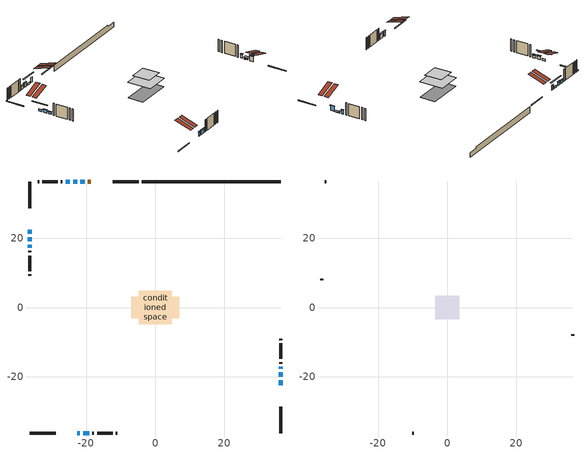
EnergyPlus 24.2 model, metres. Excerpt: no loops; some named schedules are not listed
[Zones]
conditioned space
 floor outside (Floor1 construction): -0.57,-0.57 -0.57,0.57 0.57,0.57 0.57,-0.57 z0.61
 floor adiabatic (AdiabaticFloorConstruction): -4.79,-4.79 -4.79,4.79 4.79,4.79 4.79,-4.79 z3.05
 floor foundation (Slab1 construction): -7.01,-3.05 -7.01,3.05 7.01,3.05 7.01,-3.05 z-1.83
 wall outside (RimJoist1 construction): -4.81,36.35 -12.36,36.35 / -36.35,-36.35 -28.8,-36.35 / -36.35,36.35 -36.35,28.8 / 36.35,-36.35 36.35,-28.8 z0.61:0.91
 wall outside (AdiabaticWallConstruction 1): -18.62,36.35 -19.51,36.35 z0.61:2.64
 wall outside (AdiabaticWallConstruction): 36.35,-22.54 36.35,-21.01 z0.61:2.64; 36.35,-20.09 36.35,-18.71 z0.61:1.02; -20.44,36.35 -21.66,36.35 / -36.35,22.54 -36.35,21.32 z0.61:1.37; 36.35,-17.78 36.35,-17.17 z0.61:2.14; -22.59,36.35 -23.81,36.35 z0.61:2.13; -24.74,36.35 -25.96,36.35 / -36.35,20.39 -36.35,19.17 z0.61:1.83; -22.54,-36.35 -21.83,-36.35 / -20.9,-36.35 -19.12,-36.35 z0.61:2.39; -36.35,18.24 -36.35,17.33 z0.61:1.63
 wall outside (Wall1 construction): -26.89,36.35 -27.31,36.35 / -18.19,-36.35 -17.77,-36.35 / -36.35,16.4 -36.35,15.98 / 36.35,-16.24 36.35,-15.82 z0.61:5.49
 wall outside (Wall2 construction): -28.24,36.35 -32.73,36.35 / -16.84,-36.35 -12.35,-36.35 / -36.35,15.05 -36.35,10.56 / 36.35,-14.9 36.35,-10.4 z0.61:5.49
 wall outside (Wall3 construction): -33.66,36.35 -34.08,36.35 / -11.42,-36.35 -11,-36.35 / -36.35,9.63 -36.35,9.21 / 36.35,-9.47 36.35,-9.05 z0.61:5.49
 wall foundation (FoundationWall1 construction): -3.89,36.35,-1.83 -3.89,36.35,0.61 32.32,36.35,0.61 32.32,36.35,0.01 36.35,36.35,0.01 36.35,36.35,-1.83
 window (WindowConstruction): 36.35,-22.54 36.35,-21.01 z0.61:2.64
 window (WindowConstruction 8): 36.35,-20.08 36.35,-18.71 z0.61:1.02
 window (WindowConstruction 9): -20.44,36.35 -21.66,36.35 z0.61:1.37
 window (WindowConstruction 10): -36.35,22.54 -36.35,21.32 z0.61:1.37
 window (WindowConstruction 1): 36.35,-17.78 36.35,-17.17 z0.61:2.13
 window (WindowConstruction 2): -22.59,36.35 -23.81,36.35 z0.61:2.13
 window (WindowConstruction 3): -24.74,36.35 -25.96,36.35 z0.61:1.83
 window (WindowConstruction 4): -22.54,-36.35 -21.83,-36.35 z0.61:2.39
 window (WindowConstruction 5): -20.9,-36.35 -19.12,-36.35 z0.61:2.39
 window (WindowConstruction 6): -36.35,20.39 -36.35,19.17 z0.61:1.83
 window (WindowConstruction 7): -36.35,18.24 -36.35,17.33 z0.61:1.62
 door (Door): -18.62,36.35 -19.51,36.35 z0.61:2.64
 ceiling adiabatic (AdiabaticFloorConstruction): 4.79,-4.79 4.79,4.79 -4.79,4.79 -4.79,-4.79 z3.05
 roof outside (Roof2 construction): -17.7,36.35,5.49 -17.7,29.79,7.67 -15.97,29.79,7.67 -15.97,36.35,5.49; -23.47,-36.35,5.49 -23.47,-29.79,7.67 -25.19,-29.79,7.67 -25.19,-36.35,5.49; -36.35,23.47,5.49 -29.79,23.47,7.67 -29.79,25.19,7.67 -36.35,25.19,5.49; 36.35,-23.47,5.49 29.79,-23.47,7.67 29.79,-25.19,7.67 36.35,-25.19,5.49
attic - vented
 floor to conditioned space (Floor2 construction Reversed): -3.41,-3.41 -3.41,3.41 3.41,3.41 3.41,-3.41 z5.49
 wall outside (Wall4 construction): -35.01,36.35 -35.42,36.35 / -10.07,-36.35 -9.66,-36.35 / -36.35,8.28 -36.35,7.87 / 36.35,-8.13 36.35,-7.71 z0.61:5.49
 roof outside (Roof1 construction): -15.04,36.35,5.49 -15.04,29.7,7.7 -13.29,29.7,7.7 -13.29,36.35,5.49; -26.12,-36.35,5.49 -26.12,-29.7,7.7 -27.88,-29.7,7.7 -27.88,-36.35,5.49; -36.35,26.12,5.49 -29.7,26.12,7.7 -29.7,27.88,7.7 -36.35,27.88,5.49; 36.35,-26.12,5.49 29.7,-26.12,7.7 29.7,-27.88,7.7 36.35,-27.88,5.49
shading: 36.35,-20.81 36.35,-22.74 36.76,-22.74 36.76,-20.81 z2.84; 36.35,-18.41 36.35,-20.38 37.57,-20.38 37.57,-18.41 z1.31; -24.3,36.35 -17.8,36.35 -17.8,36.76 -24.3,36.76 z4.01; -36.35,18.68 -36.35,25.18 -36.76,25.18 -36.76,18.68 z4.01; 36.35,-16.97 36.35,-17.98 36.76,-17.98 36.76,-16.97 z2.34; -24.01,36.35 -22.39,36.35 -22.39,36.76 -24.01,36.76 z2.34; -26.16,36.35 -24.54,36.35 -24.54,36.76 -26.16,36.76 z2.03; -21.63,-36.35 -22.74,-36.35 -22.74,-36.76 -21.63,-36.76 z2.59; -18.92,-36.35 -21.1,-36.35 -21.1,-36.76 -18.92,-36.76 z2.59; -36.35,18.97 -36.35,20.59 -36.76,20.59 -36.76,18.97 z2.03; -36.35,17.13 -36.35,18.44 -36.76,18.44 -36.76,17.13 z1.83
[Building]
Building 1: Terrain=Suburbs
[Site:Location]
Edmonton Intl AP_AB: Latitude {deg}=53.31; Longitude {deg}=-113.58; Time Zone {hr}=-7; Elevation {m}=723; Keep Site Location Information=Yes
[Site:GroundTemperature:Shallow]
-1.56185, -3.61833, -3.78302, -2.80711, 1.11059, 5.01004, 8.39065, 10.5322, 10.7141, 8.97234, 5.67794, 1.89811
[Site:WaterMainsTemperature]
Calculation Method=Schedule; Temperature Schedule=mains temperature schedule
[Material] Roughness=Rough; Thermal Absorptance=0.9
Name | Thickness {m} | Conductivity {W/m-K} | Density {kg/m3} | Specific Heat {J/kg-K} | Solar Absorptance | Visible Absorptance
asphalt or fiberglass shingles | 0.00635 | 0.162714 | 1121.4 | 1465.45 | 0.4 | 0.4
ceiling loosefill ins | 0.169333 | 0.0480833 | 16.02 | 1046.75 | 0.7 | 0.7
ceiling stud and cavity | 0.1397 | 0.0932282 | 65.682 | 1177.47 | 0.7 | 0.7
concrete 4.0 in. | 0.1016 | 1.803125 | 2242.8 | 837.4 | 0.7 | 0.7
concrete 8.0 in. | 0.2032 | 1.803125 | 2242.8 | 837.4 | 0.7 | 0.7
door material | 0.04445 | 0.053851 | 512.64 | 1214.23 | 0.7 | 0.7
exterior vertical ins | 0.07309 | 0.029427 | 32.04 | 1214.23 | 0.7 | 0.7
floor covering | 0.0127 | 0.0433444 | 54.468 | 1339.84 | 0.6 | 0.6
floor rigid ins; rim joist rigid ins; roof rigid ins; wall rigid ins | 0.051816 | 0.029427 | 32.04 | 1214.23 | 0.7 | 0.7
floor rigid ins 1; wall rigid ins 1 | 0.512978 | 0.029427 | 32.04 | 1214.23 | 0.7 | 0.7
floor stud and cavity | 0.1397 | 0.094203 | 92.3553 | 1139.71 | 0.7 | 0.7
floor stud and cavity 1 | 0.1397 | 1.75129 | 37.0049 | 1207.88 | 0.7 | 0.7
furniture material conditioned space 1 | 0.1524 | 0.115458 | 640.8 | 1214.23 | 0.6 | 0.6
gypsum board | 0.0127 | 0.160291 | 801 | 837.4 | 0.6 | 0.6
gypsum board 1 | 0.0127 | 0.160291 | 801 | 837.4 | 0.7 | 0.7
osb sheathing 0.5 in. | 0.0127 | 0.115458 | 512.64 | 1214.23 | 0.7 | 0.7
osb sheathing 0.75 in. | 0.01905 | 0.115458 | 512.64 | 1214.23 | 0.7 | 0.7
osb sheathing 2.0 in. | 0.0508 | 0.115458 | 512.64 | 1214.23 | 0.7 | 0.7
rim joist stud and cavity | 0.0508 | 0.0413573 | 125.044 | 1163.47 | 0.6 | 0.6
roof stud and cavity | 0.2032 | 0.171018 | 78.34581 | 1123.46 | 0.7 | 0.7
wall stud and cavity | 0.1397 | 0.284374 | 139.0536 | 1170.24 | 0.7 | 0.7
wall stud and cavity 1 | 0.1397 | 0.216185 | 139.0536 | 1170.24 | 0.7 | 0.7
wall stud and cavity 2 | 0.1397 | 0.293854 | 139.0536 | 1170.24 | 0.7 | 0.7
wall stud and cavity 3 | 0.0889 | 6.1454 | 50.32683 | 1063.81 | 0.6 | 0.6
wall stud and cavity 4 | 0.0889 | 0.380278 | 52.3479 | 1209.89 | 0.7 | 0.7
wall stud and cavity 5 | 0.0889 | 0.391764 | 83.0341 | 1211.67 | 0.7 | 0.7
wood siding | 0.0254 | 0.102417 | 544.68 | 1172.36 | 0.4 | 0.4
wood siding 1 | 0.00254 | 0.102417 | 544.68 | 1172.36 | 0.4 | 0.4
wood siding 2; wood siding 3; wood siding 4 | 0.0254 | 0.102417 | 544.68 | 1172.36 | 0.7 | 0.7
[WindowMaterial:SimpleGlazingSystem]
Name | U-Factor {W/m2-K} | Solar Heat Gain Coefficient
WindowMaterial | 2.98606 | 0.58
WindowMaterial 1 | 2.14572 | 0.42
WindowMaterial 2 | 2.98606 | 0.56
WindowMaterial 3 | 2.09007 | 0.43
WindowMaterial 4 | 1.93733 | 0.46
WindowMaterial 5 | 3.01388 | 0.52
WindowMaterial 6 | 3.03659 | 0.46
WindowMaterial 7 | 3.00537 | 0.52
[Construction]
AdiabaticFloorConstruction: floor stud and cavity 1, floor rigid ins 1, osb sheathing 0.75 in., floor covering
AdiabaticWallConstruction: wood siding 3, wall rigid ins 1, wall stud and cavity 4, gypsum board
AdiabaticWallConstruction 1: wood siding 4, wall rigid ins 1, wall stud and cavity 4, gypsum board
Door: door material
Floor1 construction: floor stud and cavity, floor rigid ins, osb sheathing 0.75 in., floor covering
Floor2 construction Reversed: gypsum board, ceiling stud and cavity, ceiling loosefill ins
FoundationWall1 construction: concrete 8.0 in., gypsum board 1
furniture construction conditioned space 1: furniture material conditioned space 1
PartitionWallConstruction: gypsum board, wall stud and cavity 5, gypsum board
RimJoist1 construction: wood siding 2, rim joist rigid ins, osb sheathing 2.0 in., rim joist stud and cavity
Roof1 construction: asphalt or fiberglass shingles
Roof2 construction: asphalt or fiberglass shingles, roof rigid ins, osb sheathing 0.75 in., roof stud and cavity, gypsum board
Slab1 construction: concrete 4.0 in.
Wall1 construction: wood siding, wall rigid ins, osb sheathing 0.5 in., wall stud and cavity, gypsum board
Wall2 construction: wood siding, wall rigid ins, osb sheathing 0.5 in., wall stud and cavity 1, gypsum board
Wall3 construction: wood siding, wall rigid ins, osb sheathing 0.5 in., wall stud and cavity 2, gypsum board
Wall4 construction: wood siding 1, wall stud and cavity 3
WindowConstruction: WindowMaterial
WindowConstruction 1; WindowConstruction 2: WindowMaterial 1
WindowConstruction 10; WindowConstruction 9: WindowMaterial 7
WindowConstruction 3; WindowConstruction 6: WindowMaterial 2
WindowConstruction 4: WindowMaterial 3
WindowConstruction 5: WindowMaterial 4
WindowConstruction 7: WindowMaterial 5
WindowConstruction 8: WindowMaterial 6
[Zone] Multiplier=1; Part of Total Floor Area=Yes
Name | Volume {m3}
attic - vented | 16.7767
conditioned space | 469.2
[Space]
Name | Zone | Volume {m3}
attic - vented 1 | attic - vented | 16.7767
conditioned space 1 | conditioned space | 469.2
[ZoneInfiltration:EffectiveLeakageArea]
infil attic - vented 1: Zone or Space=attic - vented 1; Schedule=Always On Discrete; Effective Air Leakage Area {cm2}=1621.57; Stack Coefficient=0.000493276; Wind Coefficient=1.5006e-05
[ZoneMixing]
whole house fan mix: Zone or Space=attic - vented; Schedule=Always On Continuous; Design Flow Rate Calculation Method=Flow/Zone; Design Flow Rate {m3/s}=0; Source Zone or Space=conditioned space
[SurfaceProperty:ExposedFoundationPerimeter]
Slab1: Exposed Perimeter Calculation Method=TotalExposedPerimeter; Total Exposed Perimeter {m}=40.233
[InternalMass] Zone or ZoneList=conditioned space; Space or SpaceList=conditioned space 1
Name | Construction | Surface Area {m2}
furniture mass conditioned space 1 | furniture construction conditioned space 1 | 71.4638
partition wall mass | PartitionWallConstruction | 178.659
[Lights]
interior lighting: Zone or ZoneList or Space or SpaceList=conditioned space 1; Schedule=interior lighting schedule; Design Level Calculation Method=LightingLevel; Lighting Level {W}=343.2; Return Air Fraction=0; Fraction Radiant=0.6; Fraction Visible=0.2; Fraction Replaceable=1
[People]
occupants: Zone or ZoneList or Space or SpaceList=conditioned space 1; Number of People Schedule=occupants schedule; Number of People Calculation Method=People; Number of People=3; Fraction Radiant=0.314171; Sensible Heat Fraction=0.56303; Activity Level Schedule=occupants activity schedule; Carbon Dioxide Generation Rate {m3/s-W}=0; Enable ASHRAE 55 Comfort Warnings=No; Mean Radiant Temperature Calculation Type=EnclosureAveraged
[ElectricEquipment] Zone or ZoneList or Space or SpaceList=conditioned space 1; Design Level Calculation Method=EquipmentLevel
Name | Schedule | Design Level {W} | Fraction Latent | Fraction Radiant | Fraction Lost
clothes dryer | clothes dryer schedule | 140.772 | 0.015 | 0.081 | 0.85
clothes washer | clothes washer schedule | 32.1985 | 0.03 | 0.162 | 0.7
cooking range | cooking range schedule | 215.147 | 0.08 | 0.432 | 0.2
dishwasher | dishwasher schedule | 66.8632 | 0.3 | 0.18 | 0.4
fridge | fridge schedule | 72.9452 | 0 | 0.6 | 0
mech vent bath fan 0 | mech vent bath fan 0 schedule | 50.2 | 0 | 0 | 1
mech vent bath fan 1 | mech vent bath fan 1 schedule | 50.2 | 0 | 0 | 1
mech vent house fan | mech vent house fan schedule | 0 | 0 | 0 | 1
mech vent house fan cfis | mech vent house fan cfis schedule | 0 | 0 | 0 | 0
mech vent range fan 0 | mech vent range fan 0 schedule | 57 | 0 | 0 | 1
misc plug loads | misc plug loads schedule | 494.7 | 0.045 | 0.513 | 0.1
whole house fan | Always On Discrete | 0 | 0 | 0 | 1
[OtherEquipment] Zone or ZoneList or Space or SpaceList=conditioned space 1; Design Level Calculation Method=EquipmentLevel
Name | Fuel Type | Schedule | Design Level {W} | Fraction Latent | Fraction Radiant | Fraction Lost
clothes dryer 1 | Electricity | clothes dryer schedule | 0 | 0.015 | 0.081 | 0.85
cooking range 1 | Electricity | cooking range schedule | 0 | 0.08 | 0.432 | 0.2
general water use latent | None | general water use schedule | 62.594 | 1 | 0 | 0
general water use sensible | None | general water use schedule | -61.6891 | 0 | 0.6 | 0
mech vent house fan latent load | None | Always On Discrete | 0 | 1 | 0 | 0
mech vent house fan sensible load | None | Always On Discrete | 0 | 0 | 0 | 0
water heater energy adjustment1 | NaturalGas | Always On Discrete | 0.01 | 0 | 0 | 1
[ZoneInfiltration:DesignFlowRate] Zone or ZoneList or Space or SpaceList=conditioned space 1; Schedule=Always On Discrete; Design Flow Rate Calculation Method=Flow/Zone; Design Flow Rate {m3/s}=0
infil flow; natural vent flow; whole house fan flow
[AvailabilityManager:Scheduled]
furnace airloop Availability Manager: Schedule=Always On Discrete
[Foundation:Kiva]
Foundation Kiva 1: Initial Indoor Air Temperature {C}=18; Wall Height Above Grade {m}=0.609996; Wall Depth Below Slab {m}=0.2032; Custom Block Material Name 1=exterior vertical ins; Custom Block Depth 1 {m}=2.43998; Custom Block X Position 1 {m}=0.2159; Custom Block Z Position 1 {m}=0
[Foundation:Kiva:Settings]
Soil Conductivity {W/m-K}=0.849921; Soil Density {kg/m3}=1842.3; Soil Specific Heat {J/kg-K}=418.7; Ground Solar Absorptivity=0.9; Ground Thermal Absorptivity=0.9; Ground Surface Roughness {m}=0.03; Far-Field Width {m}=40; Deep-Ground Boundary Condition=ZeroFlux; Deep-Ground Depth {m}=40; Minimum Cell Dimension {m}=0.2; Maximum Cell Growth Coefficient=3; Simulation Timestep=Timestep
[Exterior:Lights]
exterior lighting: Schedule=exterior lighting schedule; Design Level {W}=75.6
[EnergyManagementSystem:GlobalVariable]
furnace_airloop_Fan_RTF
infil_program_Qfan
infil_program_Qinf
natural_vent_program_Qnv
natural_vent_program_Qwhf
[EnergyManagementSystem:Sensor]
Name | Output:Variable or Output:Meter Index Key | Output:Variable or Output:Meter
airflow_gain | infil flow | Infiltration Sensible Heat Gain Energy
airflow_gain_1 | natural vent flow | Infiltration Sensible Heat Gain Energy
airflow_gain_2 | whole house fan flow | Infiltration Sensible Heat Gain Energy
airflow_loss | infil flow | Infiltration Sensible Heat Loss Energy
airflow_loss_1 | natural vent flow | Infiltration Sensible Heat Loss Energy
airflow_loss_2 | whole house fan flow | Infiltration Sensible Heat Loss Energy
clg_load_cond |  | Cooling:EnergyTransfer:Zone:CONDITIONED SPACE
clg_sp_s; clg_sp_s_1 | cooling setpoint | Schedule Value
clothes_dryer_exhaust_0_sch_s | clothes dryer exhaust 0 schedule | Schedule Value
cool_season | cooling season schedule | Schedule Value
htg_load_cond |  | Heating:EnergyTransfer:Zone:CONDITIONED SPACE
htg_sp_s; htg_sp_s_1 | heating setpoint | Schedule Value
ig_ee_conv | clothes dryer | Electric Equipment Convective Heating Energy
ig_ee_conv_2 | cooking range | Electric Equipment Convective Heating Energy
ig_ee_conv_4 | fridge | Electric Equipment Convective Heating Energy
ig_ee_conv_5 | misc plug loads | Electric Equipment Convective Heating Energy
ig_ee_conv_6 | whole house fan | Electric Equipment Convective Heating Energy
ig_ee_rad | clothes dryer | Electric Equipment Radiant Heating Energy
ig_ee_rad_2 | cooking range | Electric Equipment Radiant Heating Energy
ig_ee_rad_4 | fridge | Electric Equipment Radiant Heating Energy
ig_ee_rad_5 | misc plug loads | Electric Equipment Radiant Heating Energy
ig_ee_rad_6 | whole house fan | Electric Equipment Radiant Heating Energy
ig_lgt_conv | interior lighting | Lights Convective Heating Energy
ig_lgt_rad | interior lighting | Lights Radiant Heating Energy
ig_lgt_vis | interior lighting | Lights Visible Radiation Heating Energy
ig_oe_conv | clothes dryer 1 | Other Equipment Convective Heating Energy
ig_oe_conv_1 | cooking range 1 | Other Equipment Convective Heating Energy
ig_oe_conv_2 | general water use latent | Other Equipment Convective Heating Energy
ig_oe_conv_3 | general water use sensible | Other Equipment Convective Heating Energy
ig_oe_conv_4 | water heater energy adjustment1 | Other Equipment Convective Heating Energy
ig_oe_rad | clothes dryer 1 | Other Equipment Radiant Heating Energy
ig_oe_rad_1 | cooking range 1 | Other Equipment Radiant Heating Energy
ig_oe_rad_2 | general water use latent | Other Equipment Radiant Heating Energy
ig_oe_rad_3 | general water use sensible | Other Equipment Radiant Heating Energy
ig_oe_rad_4 | water heater energy adjustment1 | Other Equipment Radiant Heating Energy
ig_ppl_conv | occupants | People Convective Heating Energy
ig_ppl_rad | occupants | People Radiant Heating Energy
im_conv | furniture mass conditioned space 1 | Surface Inside Face Convection Heat Gain Energy
im_conv_1 | partition wall mass | Surface Inside Face Convection Heat Gain Energy
im_ig | furniture mass conditioned space 1 | Surface Inside Face Internal Gains Radiation Heat Gain Energy
im_ig_1 | partition wall mass | Surface Inside Face Internal Gains Radiation Heat Gain Energy
im_lgt | furniture mass conditioned space 1 | Surface Inside Face Lights Radiation Heat Gain Energy
im_lgt_1 | partition wall mass | Surface Inside Face Lights Radiation Heat Gain Energy
im_sol | furniture mass conditioned space 1 | Surface Inside Face Solar Radiation Heat Gain Energy
im_sol_1 | partition wall mass | Surface Inside Face Solar Radiation Heat Gain Energy
im_surf | furniture mass conditioned space 1 | Surface Inside Face Net Surface Thermal Radiation Heat Gain Energy
im_surf_1 | partition wall mass | Surface Inside Face Net Surface Thermal Radiation Heat Gain Energy
mech_vent_bath_fan_0_sch_s | mech vent bath fan 0 schedule | Schedule Value
mech_vent_bath_fan_1_sch_s | mech vent bath fan 1 schedule | Schedule Value
mech_vent_range_fan_0_sch_s | mech vent range fan 0 schedule | Schedule Value
mv_conv | mech vent bath fan 0 | Electric Equipment Convective Heating Energy
mv_conv_1 | mech vent bath fan 1 | Electric Equipment Convective Heating Energy
mv_conv_2 | mech vent house fan | Electric Equipment Convective Heating Energy
mv_conv_3 | mech vent house fan cfis | Electric Equipment Convective Heating Energy
mv_conv_4 | mech vent range fan 0 | Electric Equipment Convective Heating Energy
mv_conv_5 | mech vent house fan latent load | Other Equipment Convective Heating Energy
mv_conv_6 | mech vent house fan sensible load | Other Equipment Convective Heating Energy
mv_rad | mech vent bath fan 0 | Electric Equipment Radiant Heating Energy
mv_rad_1 | mech vent bath fan 1 | Electric Equipment Radiant Heating Energy
mv_rad_2 | mech vent house fan | Electric Equipment Radiant Heating Energy
mv_rad_3 | mech vent house fan cfis | Electric Equipment Radiant Heating Energy
mv_rad_4 | mech vent range fan 0 | Electric Equipment Radiant Heating Energy
mv_rad_5 | mech vent house fan latent load | Other Equipment Radiant Heating Energy
mv_rad_6 | mech vent house fan sensible load | Other Equipment Radiant Heating Energy
natural_vent_s | natural vent schedule | Schedule Value
out_pb_s |  | Site Outdoor Air Barometric Pressure
out_wt_s |  | Site Outdoor Air Humidity Ratio
site_vw_s |  | Site Wind Speed
ss_back_out | Window1 | Surface Window Shortwave from Zone Back Out Window Heat Transfer Rate
ss_back_out_1 | Window10 | Surface Window Shortwave from Zone Back Out Window Heat Transfer Rate
ss_back_out_10 | Window9 | Surface Window Shortwave from Zone Back Out Window Heat Transfer Rate
ss_back_out_2 | Window11 | Surface Window Shortwave from Zone Back Out Window Heat Transfer Rate
ss_back_out_3 | Window12 | Surface Window Shortwave from Zone Back Out Window Heat Transfer Rate
ss_back_out_4 | Window2 | Surface Window Shortwave from Zone Back Out Window Heat Transfer Rate
ss_back_out_5 | Window3 | Surface Window Shortwave from Zone Back Out Window Heat Transfer Rate
ss_back_out_6 | Window5 | Surface Window Shortwave from Zone Back Out Window Heat Transfer Rate
ss_back_out_7 | Window6 | Surface Window Shortwave from Zone Back Out Window Heat Transfer Rate
ss_back_out_8 | Window7 | Surface Window Shortwave from Zone Back Out Window Heat Transfer Rate
ss_back_out_9 | Window8 | Surface Window Shortwave from Zone Back Out Window Heat Transfer Rate
ss_conv | Door1 | Surface Inside Face Convection Heat Gain Energy
ss_conv_1 | Window1 | Surface Inside Face Convection Heat Gain Energy
ss_conv_10 | Window8 | Surface Inside Face Convection Heat Gain Energy
ss_conv_11 | Window9 | Surface Inside Face Convection Heat Gain Energy
ss_conv_2 | Window10 | Surface Inside Face Convection Heat Gain Energy
ss_conv_3 | Window11 | Surface Inside Face Convection Heat Gain Energy
ss_conv_4 | Window12 | Surface Inside Face Convection Heat Gain Energy
ss_conv_5 | Window2 | Surface Inside Face Convection Heat Gain Energy
ss_conv_6 | Window3 | Surface Inside Face Convection Heat Gain Energy
ss_conv_7 | Window5 | Surface Inside Face Convection Heat Gain Energy
ss_conv_8 | Window6 | Surface Inside Face Convection Heat Gain Energy
ss_conv_9 | Window7 | Surface Inside Face Convection Heat Gain Energy
ss_ig | Door1 | Surface Inside Face Internal Gains Radiation Heat Gain Energy
ss_ig_1 | Window1 | Surface Inside Face Internal Gains Radiation Heat Gain Energy
ss_ig_10 | Window8 | Surface Inside Face Internal Gains Radiation Heat Gain Energy
ss_ig_11 | Window9 | Surface Inside Face Internal Gains Radiation Heat Gain Energy
ss_ig_2 | Window10 | Surface Inside Face Internal Gains Radiation Heat Gain Energy
ss_ig_3 | Window11 | Surface Inside Face Internal Gains Radiation Heat Gain Energy
ss_ig_4 | Window12 | Surface Inside Face Internal Gains Radiation Heat Gain Energy
ss_ig_5 | Window2 | Surface Inside Face Internal Gains Radiation Heat Gain Energy
ss_ig_6 | Window3 | Surface Inside Face Internal Gains Radiation Heat Gain Energy
ss_ig_7 | Window5 | Surface Inside Face Internal Gains Radiation Heat Gain Energy
ss_ig_8 | Window6 | Surface Inside Face Internal Gains Radiation Heat Gain Energy
ss_ig_9 | Window7 | Surface Inside Face Internal Gains Radiation Heat Gain Energy
ss_lgt | Door1 | Surface Inside Face Lights Radiation Heat Gain Energy
ss_sol | Door1 | Surface Inside Face Solar Radiation Heat Gain Energy
ss_surf | Door1 | Surface Inside Face Net Surface Thermal Radiation Heat Gain Energy
ss_surf_1 | Window1 | Surface Inside Face Net Surface Thermal Radiation Heat Gain Energy
ss_surf_10 | Window8 | Surface Inside Face Net Surface Thermal Radiation Heat Gain Energy
ss_surf_11 | Window9 | Surface Inside Face Net Surface Thermal Radiation Heat Gain Energy
ss_surf_2 | Window10 | Surface Inside Face Net Surface Thermal Radiation Heat Gain Energy
ss_surf_3 | Window11 | Surface Inside Face Net Surface Thermal Radiation Heat Gain Energy
ss_surf_4 | Window12 | Surface Inside Face Net Surface Thermal Radiation Heat Gain Energy
ss_surf_5 | Window2 | Surface Inside Face Net Surface Thermal Radiation Heat Gain Energy
ss_surf_6 | Window3 | Surface Inside Face Net Surface Thermal Radiation Heat Gain Energy
ss_surf_7 | Window5 | Surface Inside Face Net Surface Thermal Radiation Heat Gain Energy
ss_surf_8 | Window6 | Surface Inside Face Net Surface Thermal Radiation Heat Gain Energy
ss_surf_9 | Window7 | Surface Inside Face Net Surface Thermal Radiation Heat Gain Energy
ss_trans_in | Window1 | Surface Window Transmitted Solar Radiation Rate
ss_trans_in_1 | Window10 | Surface Window Transmitted Solar Radiation Rate
ss_trans_in_10 | Window9 | Surface Window Transmitted Solar Radiation Rate
ss_trans_in_2 | Window11 | Surface Window Transmitted Solar Radiation Rate
ss_trans_in_3 | Window12 | Surface Window Transmitted Solar Radiation Rate
ss_trans_in_4 | Window2 | Surface Window Transmitted Solar Radiation Rate
ss_trans_in_5 | Window3 | Surface Window Transmitted Solar Radiation Rate
ss_trans_in_6 | Window5 | Surface Window Transmitted Solar Radiation Rate
ss_trans_in_7 | Window6 | Surface Window Transmitted Solar Radiation Rate
ss_trans_in_8 | Window7 | Surface Window Transmitted Solar Radiation Rate
ss_trans_in_9 | Window8 | Surface Window Transmitted Solar Radiation Rate
ss_trans_out | Window1 | Surface Inside Face Initial Transmitted Diffuse Transmitted Out Window Solar Radiation Rate
ss_trans_out_1 | Window10 | Surface Inside Face Initial Transmitted Diffuse Transmitted Out Window Solar Radiation Rate
ss_trans_out_10 | Window9 | Surface Inside Face Initial Transmitted Diffuse Transmitted Out Window Solar Radiation Rate
ss_trans_out_2 | Window11 | Surface Inside Face Initial Transmitted Diffuse Transmitted Out Window Solar Radiation Rate
ss_trans_out_3 | Window12 | Surface Inside Face Initial Transmitted Diffuse Transmitted Out Window Solar Radiation Rate
ss_trans_out_4 | Window2 | Surface Inside Face Initial Transmitted Diffuse Transmitted Out Window Solar Radiation Rate
ss_trans_out_5 | Window3 | Surface Inside Face Initial Transmitted Diffuse Transmitted Out Window Solar Radiation Rate
ss_trans_out_6 | Window5 | Surface Inside Face Initial Transmitted Diffuse Transmitted Out Window Solar Radiation Rate
ss_trans_out_7 | Window6 | Surface Inside Face Initial Transmitted Diffuse Transmitted Out Window Solar Radiation Rate
ss_trans_out_8 | Window7 | Surface Inside Face Initial Transmitted Diffuse Transmitted Out Window Solar Radiation Rate
ss_trans_out_9 | Window8 | Surface Inside Face Initial Transmitted Diffuse Transmitted Out Window Solar Radiation Rate
